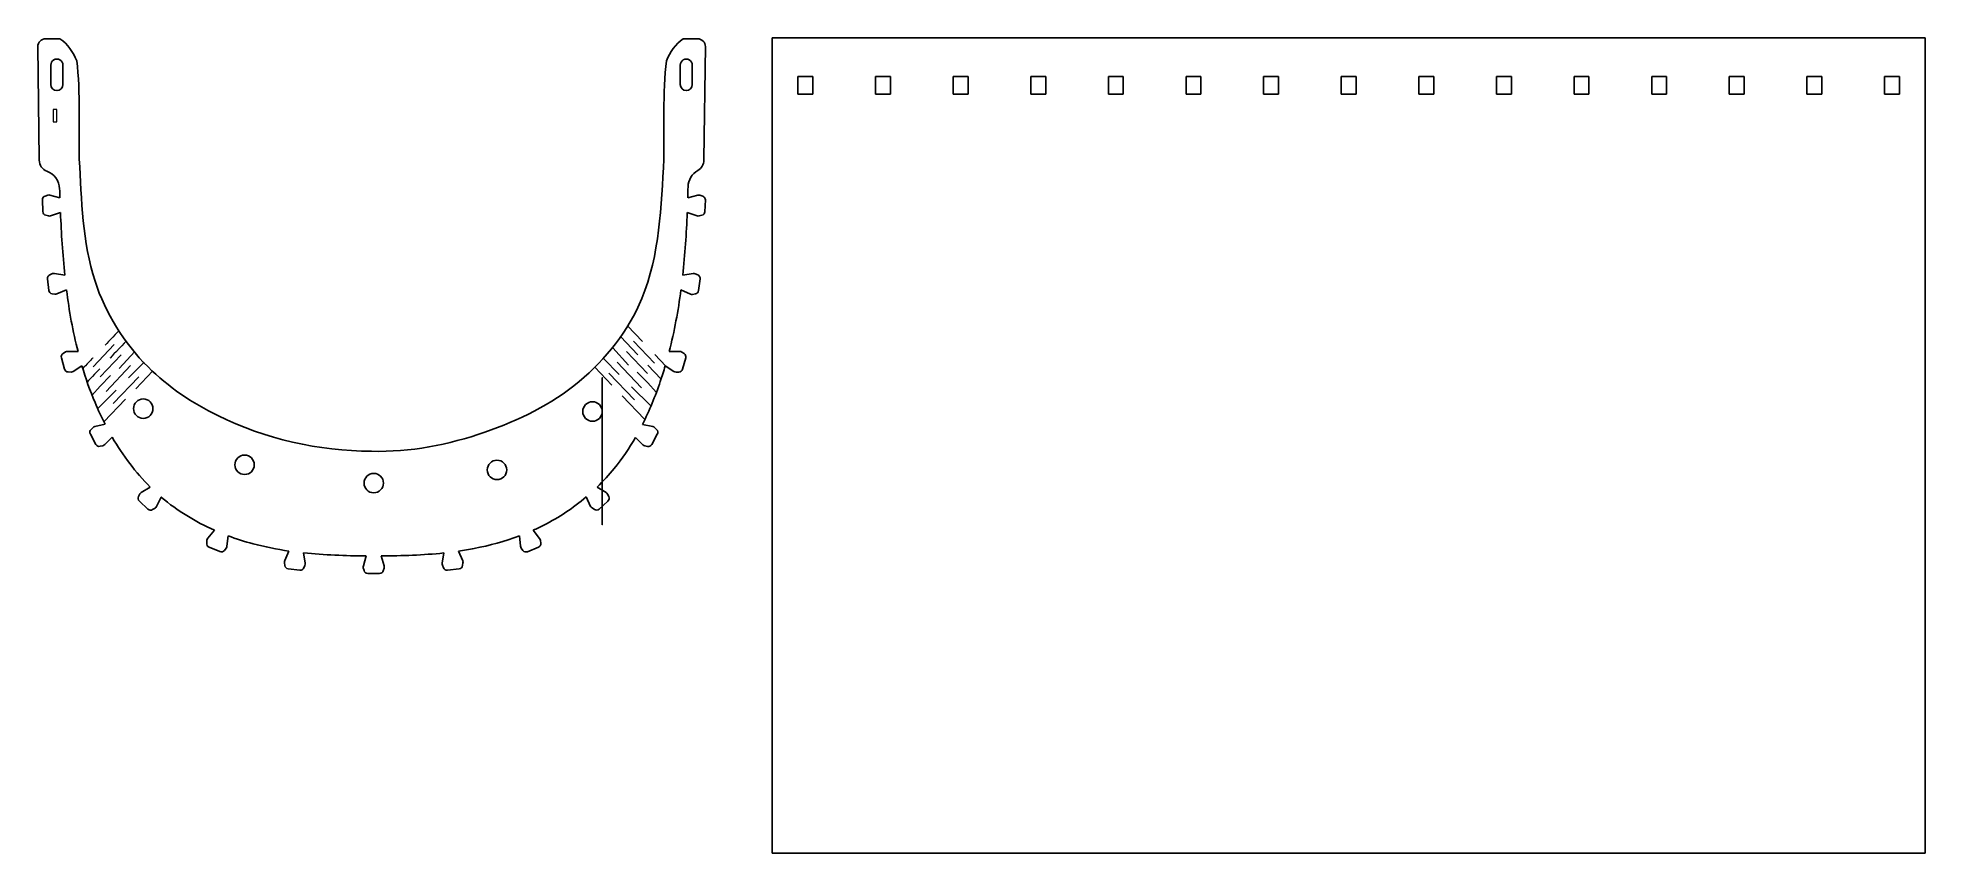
# Model space of a CAD drawing. Header units: millimetres. Extents: x -175 to 311, y -106 to 104.
import ezdxf

# ---------------------------------------------------------------- set-up
doc = ezdxf.new("R2010")
doc.units = ezdxf.units.MM
doc.header["$MEASUREMENT"] = 0
doc.layers.add('Layer 1', color=7, linetype='Continuous')

msp = doc.modelspace()

# ---------------------------------------------------------------- linework, layer by layer
at = {"layer": 'Layer 1', "color": 250, "lineweight": 18}
msp.add_lwpolyline([(-170.9988, 82.0642), (-170.0288, 82.0642), (-170.0288, 85.2392), (-170.9988, 85.2392), (-170.9988, 82.0642)], close=True, dxfattribs=at)
at = {"layer": 'Layer 1', "lineweight": 25}
for points, knots in [([(-172.9676, 103.4882), (-173.5025, 103.4882), (-174.0152, 103.274), (-174.3909, 102.8933), (-174.3909, 102.8933), (-174.7667, 102.5126), (-174.9744, 101.9972), (-174.9674, 101.4624)], [0, 0, 0, 0, 0.33333333, 0.33333333, 0.33333333, 0.33333333, 1, 1, 1, 1]), ([(-3.0201, 101.4624), (-3.0132, 101.9972), (-3.2208, 102.5126), (-3.5966, 102.8933), (-3.5966, 102.8933), (-3.9724, 103.274), (-4.485, 103.4882), (-5.0199, 103.4882)], [0, 0, 0, 0, 0.33333333, 0.33333333, 0.33333333, 0.33333333, 1, 1, 1, 1]), ([(-168.5005, 96.7068), (-168.5005, 97.2611), (-168.7962, 97.7733), (-169.2762, 98.0504), (-169.2762, 98.0504), (-169.7562, 98.3275), (-170.3476, 98.3275), (-170.8276, 98.0504), (-170.8276, 98.0504), (-171.3076, 97.7733), (-171.6033, 97.2611), (-171.6033, 96.7068)], [0, 0, 0, 0, 0.25, 0.25, 0.25, 0.25, 0.5, 0.5, 0.5, 0.5, 1, 1, 1, 1]), ([(-6.3843, 96.7068), (-6.3843, 97.2611), (-6.68, 97.7733), (-7.16, 98.0504), (-7.16, 98.0504), (-7.64, 98.3275), (-8.2314, 98.3275), (-8.7114, 98.0504), (-8.7114, 98.0504), (-9.1914, 97.7733), (-9.4871, 97.2611), (-9.4871, 96.7068)], [0, 0, 0, 0, 0.25, 0.25, 0.25, 0.25, 0.5, 0.5, 0.5, 0.5, 1, 1, 1, 1]), ([(-171.6033, 91.7068), (-171.6033, 90.85), (-170.9087, 90.1555), (-170.0519, 90.1554), (-170.0519, 90.1554), (-169.1951, 90.1554), (-168.5005, 90.85), (-168.5005, 91.7068)], [0, 0, 0, 0, 0.33333333, 0.33333333, 0.33333333, 0.33333333, 1, 1, 1, 1]), ([(-9.4871, 91.7068), (-9.4871, 90.85), (-8.7925, 90.1555), (-7.9357, 90.1554), (-7.9357, 90.1554), (-7.0789, 90.1554), (-6.3843, 90.85), (-6.3843, 91.7068)], [0, 0, 0, 0, 0.33333333, 0.33333333, 0.33333333, 0.33333333, 1, 1, 1, 1]), ([(-164.2961, 72.4776), (-163.6235, 61.9925), (-163.5053, 51.1056), (-160.2226, 41.0421), (-160.2226, 41.0421), (-157.5369, 32.809), (-152.7331, 25.1271), (-146.5617, 18.9753), (-146.5617, 18.9753), (-141.3492, 13.7795), (-135.161, 9.6752), (-128.5853, 6.431), (-128.5853, 6.431), (-116.3174, 0.3787), (-102.7004, -2.6804), (-88.9938, -2.734)], [0, 0, 0, 0, 0.2, 0.2, 0.2, 0.2, 0.4, 0.4, 0.4, 0.4, 0.6, 0.6, 0.6, 0.6, 1, 1, 1, 1]), ([(-13.6915, 72.4776), (-14.4034, 60.4737), (-14.7439, 47.7499), (-19.4093, 36.5581), (-19.4093, 36.5581), (-22.8332, 28.3445), (-28.5865, 20.956), (-35.5156, 15.2287), (-35.5156, 15.2287), (-42.6706, 9.3147), (-51.0792, 5.1721), (-59.8252, 2.1617), (-59.8252, 2.1617), (-69.2354, -1.0772), (-79.0362, -3.0053), (-88.9938, -2.734)], [0, 0, 0, 0, 0.2, 0.2, 0.2, 0.2, 0.4, 0.4, 0.4, 0.4, 0.6, 0.6, 0.6, 0.6, 1, 1, 1, 1]), ([(-29.5919, 7.4976), (-29.5919, 8.8783), (-30.7112, 9.9975), (-32.0919, 9.9975), (-32.0919, 9.9975), (-33.4726, 9.9976), (-34.5919, 8.8783), (-34.5919, 7.4976), (-34.5919, 7.4976), (-34.5919, 6.1169), (-33.4726, 4.9976), (-32.0919, 4.9976), (-32.0919, 4.9976), (-30.7112, 4.9976), (-29.5919, 6.1168), (-29.5919, 7.4975), (-29.5919, 48.9185), (-29.5919, -75.3444), (-29.5919, 7.4976)], [0, 0, 0, 0, 0.2, 0.2, 0.2, 0.2, 0.4, 0.4, 0.4, 0.4, 0.6, 0.6, 0.6, 0.6, 1, 1, 1, 1.0001, 1.0001, 1.0001, 1.0001]), ([(-163.5796, 19.2255), (-162.6329, 16.0365), (-161.5241, 12.8916), (-160.2226, 9.8046), (-160.2226, 9.8046), (-159.4262, 7.9157), (-158.5577, 6.0486), (-157.615, 4.218)], [0, 0, 0, 0, 0.33333333, 0.33333333, 0.33333333, 0.33333333, 1, 1, 1, 1]), ([(-19.2192, 4.1821), (-17.4235, 7.741), (-15.9132, 11.4558), (-14.6319, 15.2287), (-14.6319, 15.2287), (-14.1809, 16.5568), (-13.7583, 17.8921), (-13.3623, 19.2339)], [0, 0, 0, 0, 0.33333333, 0.33333333, 0.33333333, 0.33333333, 1, 1, 1, 1]), ([(-145.3032, 8.2337), (-145.3032, 9.6145), (-146.4224, 10.7337), (-147.8032, 10.7338), (-147.8032, 10.7338), (-149.1839, 10.7338), (-150.3032, 9.6145), (-150.3032, 8.2338), (-150.3032, 8.2338), (-150.3032, 6.853), (-149.1839, 5.7337), (-147.8032, 5.7337), (-147.8032, 5.7337), (-146.4225, 5.7337), (-145.3032, 6.853), (-145.3032, 8.2337)], [0, 0, 0, 0, 0.2, 0.2, 0.2, 0.2, 0.4, 0.4, 0.4, 0.4, 0.6, 0.6, 0.6, 0.6, 1, 1, 1, 1]), ([(-30.8911, -11.9426), (-29.3257, -10.4281), (-27.8502, -8.8247), (-26.4787, -7.1421), (-26.4787, -7.1421), (-24.4447, -4.6466), (-22.6394, -1.9767), (-21.0331, 0.8158)], [0, 0, 0, 0, 0.33333333, 0.33333333, 0.33333333, 0.33333333, 1, 1, 1, 1]), ([(-119.1976, -6.2303), (-119.1976, -4.8495), (-120.3169, -3.7302), (-121.6976, -3.7302), (-121.6976, -3.7302), (-123.0783, -3.7302), (-124.1976, -4.8495), (-124.1976, -6.2302), (-124.1976, -6.2302), (-124.1976, -7.611), (-123.0784, -8.7303), (-121.6976, -8.7303), (-121.6976, -8.7303), (-120.3169, -8.7303), (-119.1976, -7.611), (-119.1976, -6.2303)], [0, 0, 0, 0, 0.2, 0.2, 0.2, 0.2, 0.4, 0.4, 0.4, 0.4, 0.6, 0.6, 0.6, 0.6, 1, 1, 1, 1]), ([(-85.9379, -10.9388), (-85.9379, -9.5581), (-87.0572, -8.4389), (-88.4379, -8.4389), (-88.4379, -8.4389), (-89.8186, -8.4388), (-90.9379, -9.5581), (-90.9379, -10.9388), (-90.9379, -10.9388), (-90.9379, -12.3195), (-89.8186, -13.4388), (-88.4379, -13.4388), (-88.4379, -13.4388), (-87.0572, -13.4388), (-85.9379, -12.3195), (-85.9379, -10.9388)], [0, 0, 0, 0, 0.2, 0.2, 0.2, 0.2, 0.4, 0.4, 0.4, 0.4, 0.6, 0.6, 0.6, 0.6, 1, 1, 1, 1]), ([(-54.1929, -7.5453), (-54.1929, -6.1646), (-55.3122, -5.0453), (-56.6929, -5.0453), (-56.6929, -5.0453), (-58.0736, -5.0453), (-59.1929, -6.1646), (-59.1929, -7.5453), (-59.1929, -7.5453), (-59.1929, -8.926), (-58.0736, -10.0452), (-56.6929, -10.0453), (-56.6929, -10.0453), (-55.3122, -10.0453), (-54.1929, -8.926), (-54.1929, -7.5453)], [0, 0, 0, 0, 0.2, 0.2, 0.2, 0.2, 0.4, 0.4, 0.4, 0.4, 0.6, 0.6, 0.6, 0.6, 1, 1, 1, 1]), ([(-143.1832, -14.5469), (-143.152, -14.5735), (-143.1208, -14.6), (-143.0896, -14.6265), (-143.0896, -14.6265), (-139.0264, -18.0751), (-134.399, -20.8745), (-129.4881, -23.0556)], [0, 0, 0, 0, 0.33333333, 0.33333333, 0.33333333, 0.33333333, 1, 1, 1, 1]), ([(-47.3788, -23.0828), (-46.4571, -22.6705), (-45.5454, -22.2347), (-44.6452, -21.7745), (-44.6452, -21.7745), (-40.7518, -19.7838), (-37.0734, -17.3351), (-33.7247, -14.5051)], [0, 0, 0, 0, 0.33333333, 0.33333333, 0.33333333, 0.33333333, 1, 1, 1, 1]), ([(-125.9501, -24.5034), (-123.8406, -25.2959), (-121.6929, -25.9809), (-119.5278, -26.5607), (-119.5278, -26.5607), (-116.4807, -27.3766), (-113.3991, -27.9841), (-110.2939, -28.4349)], [0, 0, 0, 0, 0.33333333, 0.33333333, 0.33333333, 0.33333333, 1, 1, 1, 1]), ([(-66.575, -28.4526), (-65.2304, -28.2576), (-63.8896, -28.033), (-62.5534, -27.7745), (-62.5534, -27.7745), (-58.6033, -27.0104), (-54.6931, -25.9504), (-50.9148, -24.5334)], [0, 0, 0, 0, 0.33333333, 0.33333333, 0.33333333, 0.33333333, 1, 1, 1, 1])]:
    msp.add_open_spline(points, degree=3, knots=knots, dxfattribs=at)
for points in [[(-172.9676, 103.4882), (-172.9676, 103.4882), (-169.2883, 103.4882), (-169.2883, 103.4882)], [(-169.2883, 103.4882), (-167.2472, 102.0293), (-165.8008, 100.124), (-164.9489, 97.7723)], [(-8.6993, 103.4882), (-10.7403, 102.0293), (-12.1868, 100.124), (-13.0387, 97.7723)], [(-5.0199, 103.4882), (-5.0199, 103.4882), (-8.6993, 103.4882), (-8.6993, 103.4882)], [(14.1781, 103.7444), (14.1781, 103.7444), (14.1781, -106.2556), (14.1781, -106.2556)], [(311.1781, 103.7444), (311.1781, 103.7444), (14.1781, 103.7444), (14.1781, 103.7444)], [(311.1781, -106.2556), (311.1781, -106.2556), (311.1781, 103.7444), (311.1781, 103.7444)], [(-174.5923, 72.4779), (-174.5923, 72.4779), (-174.9674, 101.4624), (-174.9674, 101.4624)], [(-164.2961, 72.4776), (-164.3944, 79.0048), (-163.9332, 90.1755), (-164.9489, 97.7723)], [(-13.6915, 72.4776), (-13.5932, 79.0048), (-14.0544, 90.1755), (-13.0387, 97.7723)], [(-3.3953, 72.4779), (-3.3953, 72.4779), (-3.0201, 101.4624), (-3.0201, 101.4624)], [(-171.6033, 91.7068), (-171.6033, 91.7068), (-171.6033, 96.7068), (-171.6033, 96.7068)], [(-168.5005, 91.7068), (-168.5005, 91.7068), (-168.5005, 96.7068), (-168.5005, 96.7068)], [(-9.4871, 91.7068), (-9.4871, 91.7068), (-9.4871, 96.7068), (-9.4871, 96.7068)], [(-6.3843, 91.7068), (-6.3843, 91.7068), (-6.3843, 96.7068), (-6.3843, 96.7068)], [(24.6681, 93.7444), (24.6681, 93.7444), (20.8381, 93.7444), (20.8381, 93.7444)], [(20.8381, 93.7444), (20.8381, 93.7444), (20.8381, 89.2444), (20.8381, 89.2444)], [(24.6681, 89.2444), (24.6681, 89.2444), (24.6681, 93.7444), (24.6681, 93.7444)], [(44.6574, 93.7444), (44.6574, 93.7444), (40.8274, 93.7444), (40.8274, 93.7444)], [(40.8274, 93.7444), (40.8274, 93.7444), (40.8274, 89.2444), (40.8274, 89.2444)], [(44.6574, 89.2444), (44.6574, 89.2444), (44.6574, 93.7444), (44.6574, 93.7444)], [(64.6467, 93.7444), (64.6467, 93.7444), (60.8167, 93.7444), (60.8167, 93.7444)], [(60.8167, 93.7444), (60.8167, 93.7444), (60.8167, 89.2444), (60.8167, 89.2444)], [(64.6467, 89.2444), (64.6467, 89.2444), (64.6467, 93.7444), (64.6467, 93.7444)], [(84.636, 93.7444), (84.636, 93.7444), (80.806, 93.7444), (80.806, 93.7444)], [(80.806, 93.7444), (80.806, 93.7444), (80.806, 89.2444), (80.806, 89.2444)], [(84.636, 89.2444), (84.636, 89.2444), (84.636, 93.7444), (84.636, 93.7444)], [(104.6253, 93.7444), (104.6253, 93.7444), (100.7953, 93.7444), (100.7953, 93.7444)], [(100.7953, 93.7444), (100.7953, 93.7444), (100.7953, 89.2444), (100.7953, 89.2444)], [(104.6253, 89.2444), (104.6253, 89.2444), (104.6253, 93.7444), (104.6253, 93.7444)], [(124.6145, 93.7444), (124.6145, 93.7444), (120.7845, 93.7444), (120.7845, 93.7444)], [(120.7845, 93.7444), (120.7845, 93.7444), (120.7845, 89.2444), (120.7845, 89.2444)], [(124.6145, 89.2444), (124.6145, 89.2444), (124.6145, 93.7444), (124.6145, 93.7444)], [(144.6038, 93.7444), (144.6038, 93.7444), (140.7738, 93.7444), (140.7738, 93.7444)], [(140.7738, 93.7444), (140.7738, 93.7444), (140.7738, 89.2444), (140.7738, 89.2444)], [(144.6038, 89.2444), (144.6038, 89.2444), (144.6038, 93.7444), (144.6038, 93.7444)], [(164.5931, 93.7444), (164.5931, 93.7444), (160.7631, 93.7444), (160.7631, 93.7444)], [(160.7631, 93.7444), (160.7631, 93.7444), (160.7631, 89.2444), (160.7631, 89.2444)], [(164.5931, 89.2444), (164.5931, 89.2444), (164.5931, 93.7444), (164.5931, 93.7444)], [(184.5824, 93.7444), (184.5824, 93.7444), (180.7524, 93.7444), (180.7524, 93.7444)], [(180.7524, 93.7444), (180.7524, 93.7444), (180.7524, 89.2444), (180.7524, 89.2444)], [(184.5824, 89.2444), (184.5824, 89.2444), (184.5824, 93.7444), (184.5824, 93.7444)], [(204.5717, 93.7444), (204.5717, 93.7444), (200.7417, 93.7444), (200.7417, 93.7444)], [(200.7417, 93.7444), (200.7417, 93.7444), (200.7417, 89.2444), (200.7417, 89.2444)], [(204.5717, 89.2444), (204.5717, 89.2444), (204.5717, 93.7444), (204.5717, 93.7444)], [(224.561, 93.7444), (224.561, 93.7444), (220.731, 93.7444), (220.731, 93.7444)], [(220.731, 93.7444), (220.731, 93.7444), (220.731, 89.2444), (220.731, 89.2444)], [(224.561, 89.2444), (224.561, 89.2444), (224.561, 93.7444), (224.561, 93.7444)], [(244.5503, 93.7444), (244.5503, 93.7444), (240.7203, 93.7444), (240.7203, 93.7444)], [(240.7203, 93.7444), (240.7203, 93.7444), (240.7203, 89.2444), (240.7203, 89.2444)], [(244.5503, 89.2444), (244.5503, 89.2444), (244.5503, 93.7444), (244.5503, 93.7444)], [(264.5395, 93.7444), (264.5395, 93.7444), (260.7095, 93.7444), (260.7095, 93.7444)], [(260.7095, 93.7444), (260.7095, 93.7444), (260.7095, 89.2444), (260.7095, 89.2444)], [(264.5395, 89.2444), (264.5395, 89.2444), (264.5395, 93.7444), (264.5395, 93.7444)], [(284.5288, 93.7444), (284.5288, 93.7444), (280.6988, 93.7444), (280.6988, 93.7444)], [(280.6988, 93.7444), (280.6988, 93.7444), (280.6988, 89.2444), (280.6988, 89.2444)], [(284.5288, 89.2444), (284.5288, 89.2444), (284.5288, 93.7444), (284.5288, 93.7444)], [(304.5181, 93.7444), (304.5181, 93.7444), (300.6881, 93.7444), (300.6881, 93.7444)], [(300.6881, 93.7444), (300.6881, 93.7444), (300.6881, 89.2444), (300.6881, 89.2444)], [(304.5181, 89.2444), (304.5181, 89.2444), (304.5181, 93.7444), (304.5181, 93.7444)], [(20.8381, 89.2444), (20.8381, 89.2444), (24.6681, 89.2444), (24.6681, 89.2444)], [(40.8274, 89.2444), (40.8274, 89.2444), (44.6574, 89.2444), (44.6574, 89.2444)], [(60.8167, 89.2444), (60.8167, 89.2444), (64.6467, 89.2444), (64.6467, 89.2444)], [(80.806, 89.2444), (80.806, 89.2444), (84.636, 89.2444), (84.636, 89.2444)], [(100.7953, 89.2444), (100.7953, 89.2444), (104.6253, 89.2444), (104.6253, 89.2444)], [(120.7845, 89.2444), (120.7845, 89.2444), (124.6145, 89.2444), (124.6145, 89.2444)], [(140.7738, 89.2444), (140.7738, 89.2444), (144.6038, 89.2444), (144.6038, 89.2444)], [(160.7631, 89.2444), (160.7631, 89.2444), (164.5931, 89.2444), (164.5931, 89.2444)], [(180.7524, 89.2444), (180.7524, 89.2444), (184.5824, 89.2444), (184.5824, 89.2444)], [(200.7417, 89.2444), (200.7417, 89.2444), (204.5717, 89.2444), (204.5717, 89.2444)], [(220.731, 89.2444), (220.731, 89.2444), (224.561, 89.2444), (224.561, 89.2444)], [(240.7203, 89.2444), (240.7203, 89.2444), (244.5503, 89.2444), (244.5503, 89.2444)], [(260.7095, 89.2444), (260.7095, 89.2444), (264.5395, 89.2444), (264.5395, 89.2444)], [(280.6988, 89.2444), (280.6988, 89.2444), (284.5288, 89.2444), (284.5288, 89.2444)], [(300.6881, 89.2444), (300.6881, 89.2444), (304.5181, 89.2444), (304.5181, 89.2444)], [(-174.5923, 72.4779), (-174.5923, 72.4779), (-174.5923, 72.2175), (-174.5923, 72.2175)], [(-174.5923, 72.2175), (-174.5923, 70.9586), (-173.8063, 69.8336), (-172.6242, 69.4006)], [(-169.3465, 64.8624), (-169.4104, 66.9023), (-170.7078, 68.6986), (-172.6242, 69.4006)], [(-4.9264, 69.6018), (-6.4665, 68.7369), (-7.436, 67.1237), (-7.4769, 65.3579)], [(-4.9264, 69.6018), (-3.9807, 70.1328), (-3.3953, 71.1329), (-3.3953, 72.2175)], [(-3.3953, 72.4779), (-3.3953, 72.4779), (-3.3953, 72.2175), (-3.3953, 72.2175)], [(-173.0881, 62.9842), (-173.0881, 62.9842), (-172.3988, 63.207), (-172.3988, 63.207)], [(-171.8425, 63.2241), (-172.0258, 63.2711), (-172.2187, 63.2652), (-172.3988, 63.207)], [(-171.8425, 63.2241), (-171.8425, 63.2241), (-169.2707, 62.5593), (-169.2707, 62.5593)], [(-169.2707, 62.5593), (-169.2973, 63.3269), (-169.3224, 64.0947), (-169.3465, 64.8624)], [(-7.5507, 62.5555), (-7.5229, 63.4905), (-7.4985, 64.4247), (-7.4769, 65.3579)], [(-4.9587, 63.2079), (-4.9587, 63.2079), (-7.5507, 62.5555), (-7.5507, 62.5555)], [(-4.4025, 63.1882), (-4.5823, 63.2472), (-4.7752, 63.2541), (-4.9587, 63.2079)], [(-173.0897, 62.9836), (-173.5136, 62.8458), (-173.795, 62.444), (-173.7798, 61.9986)], [(-173.7798, 61.9986), (-173.7798, 61.9986), (-173.677, 58.9829), (-173.677, 58.9829)], [(-173.677, 58.9829), (-173.6618, 58.5368), (-173.3528, 58.1547), (-172.9197, 58.0467)], [(-173.0881, 62.9842), (-173.0881, 62.9842), (-173.0897, 62.9836), (-173.0897, 62.9836)], [(-171.6607, 57.8921), (-171.6607, 57.8921), (-169.1242, 58.7312), (-169.1242, 58.7312)], [(-169.1242, 58.7312), (-168.8972, 53.3684), (-168.5671, 47.9742), (-168.0045, 42.6077)], [(-8.8447, 42.6013), (-8.2533, 47.9587), (-7.9015, 53.3468), (-7.6843, 58.7216)], [(-7.6843, 58.7216), (-7.6843, 58.7216), (-5.1666, 57.8754), (-5.1666, 57.8754)], [(-3.7143, 62.9621), (-3.7143, 62.9621), (-4.4025, 63.1882), (-4.4025, 63.1882)], [(-3.9042, 58.0259), (-3.4714, 58.1325), (-3.1615, 58.5127), (-3.1442, 58.958)], [(-3.0271, 61.9732), (-3.0098, 62.4193), (-3.2902, 62.8227), (-3.7143, 62.9621)], [(-3.1442, 58.958), (-3.1442, 58.958), (-3.0271, 61.9732), (-3.0271, 61.9732)], [(-172.9197, 58.0467), (-172.9197, 58.0467), (-172.2168, 57.8713), (-172.2168, 57.8713)], [(-172.2168, 57.8713), (-172.0332, 57.8255), (-171.8404, 57.8327), (-171.6607, 57.8921)], [(-5.1666, 57.8754), (-4.9867, 57.8149), (-4.7932, 57.8068), (-4.6088, 57.8523)], [(-4.6088, 57.8523), (-4.6088, 57.8523), (-3.9042, 58.0259), (-3.9042, 58.0259)], [(-171.8511, 42.7324), (-172.2631, 42.5624), (-172.5129, 42.1402), (-172.4635, 41.6972)], [(-172.4635, 41.6972), (-172.4635, 41.6972), (-172.1292, 38.6983), (-172.1292, 38.6983)], [(-171.1803, 43.0092), (-171.1803, 43.0092), (-171.8511, 42.7324), (-171.8511, 42.7324)], [(-170.6253, 43.0696), (-170.8123, 43.1026), (-171.0048, 43.0816), (-171.1803, 43.0092)], [(-168.0045, 42.6077), (-168.0045, 42.6077), (-170.6253, 43.0696), (-170.6253, 43.0696)], [(-6.2004, 43.0292), (-6.2004, 43.0292), (-8.8447, 42.6013), (-8.8447, 42.6013)], [(-5.648, 42.9617), (-5.822, 43.036), (-6.0136, 43.0594), (-6.2004, 43.0292)], [(-4.9817, 42.6773), (-4.9817, 42.6773), (-5.648, 42.9617), (-5.648, 42.9617)], [(-4.3822, 41.633), (-4.3266, 42.0759), (-4.5712, 42.502), (-4.9817, 42.6773)], [(-4.7582, 38.639), (-4.7582, 38.639), (-4.3822, 41.633), (-4.3822, 41.633)], [(-172.1292, 38.6983), (-172.0798, 38.2547), (-171.7423, 37.8976), (-171.3022, 37.8231)], [(-171.3022, 37.8231), (-171.3022, 37.8231), (-170.5879, 37.7023), (-170.5879, 37.7023)], [(-170.5879, 37.7023), (-170.4013, 37.6707), (-170.2096, 37.6927), (-170.035, 37.7658)], [(-170.035, 37.7658), (-170.035, 37.7658), (-167.5638, 38.8001), (-167.5638, 38.8001)], [(-167.5638, 38.8001), (-166.883, 33.4437), (-165.9383, 28.1292), (-164.5998, 22.9158)], [(-12.3423, 22.9251), (-10.9953, 28.1448), (-10.0187, 33.4499), (-9.3071, 38.7963)], [(-9.3071, 38.7963), (-9.3071, 38.7963), (-6.8663, 37.7343), (-6.8663, 37.7343)], [(-6.8663, 37.7343), (-6.6921, 37.6586), (-6.5001, 37.6339), (-6.3125, 37.6633)], [(-6.3125, 37.6633), (-6.3125, 37.6633), (-5.5956, 37.7757), (-5.5956, 37.7757)], [(-5.5956, 37.7757), (-5.1552, 37.8447), (-4.8137, 38.1968), (-4.7582, 38.639)], [(-168.4274, 22.4474), (-168.8083, 22.216), (-168.9902, 21.7604), (-168.8732, 21.3303)], [(-168.8732, 21.3303), (-168.8732, 21.3303), (-168.0815, 18.4185), (-168.0815, 18.4185)], [(-167.8072, 22.8241), (-167.8072, 22.8241), (-168.4274, 22.4474), (-168.4274, 22.4474)], [(-167.268, 22.9692), (-167.4579, 22.973), (-167.6449, 22.9227), (-167.8072, 22.8241)], [(-164.5998, 22.9158), (-164.5998, 22.9158), (-167.268, 22.9692), (-167.268, 22.9692)], [(-9.6577, 22.9566), (-9.6577, 22.9566), (-12.3423, 22.9251), (-12.3423, 22.9251)], [(-9.1214, 22.808), (-9.2825, 22.9073), (-9.4685, 22.9588), (-9.6577, 22.9566)], [(-8.5046, 22.428), (-8.5046, 22.428), (-9.1214, 22.808), (-9.1214, 22.808)], [(-8.8818, 18.4012), (-8.8818, 18.4012), (-8.0664, 21.3064), (-8.0664, 21.3064)], [(-8.0664, 21.3064), (-7.9458, 21.7362), (-8.1246, 22.1938), (-8.5046, 22.428)], [(-168.0815, 18.4185), (-167.9644, 17.9878), (-167.576, 17.6869), (-167.1297, 17.681)], [(-167.1297, 17.681), (-167.1297, 17.681), (-166.4053, 17.6715), (-166.4053, 17.6715)], [(-166.4053, 17.6715), (-166.2161, 17.669), (-166.03, 17.7203), (-165.8688, 17.8193)], [(-165.8688, 17.8193), (-165.8688, 17.8193), (-163.5796, 19.2255), (-163.5796, 19.2255)], [(-13.3623, 19.2339), (-13.3623, 19.2339), (-11.1007, 17.8188), (-11.1007, 17.8188)], [(-11.1007, 17.8188), (-10.9397, 17.7181), (-10.7534, 17.6653), (-10.5635, 17.6666)], [(-10.5635, 17.6666), (-10.5635, 17.6666), (-9.8379, 17.6715), (-9.8379, 17.6715)], [(-9.8379, 17.6715), (-9.3921, 17.6745), (-9.0022, 17.9721), (-8.8818, 18.4012)], [(-161.2401, 2.8833), (-161.5578, 2.5708), (-161.6304, 2.0856), (-161.418, 1.6938)], [(-161.418, 1.6938), (-161.418, 1.6938), (-159.98, -0.959), (-159.98, -0.959)], [(-160.7227, 3.3921), (-160.7227, 3.3921), (-161.2401, 2.8833), (-161.2401, 2.8833)], [(-160.2312, 3.657), (-160.4168, 3.6171), (-160.5873, 3.5253), (-160.7227, 3.3921)], [(-157.615, 4.218), (-157.615, 4.218), (-160.2312, 3.657), (-160.2312, 3.657)], [(-157.6888, -1.0351), (-157.6888, -1.0351), (-155.7778, 0.8633), (-155.7778, 0.8633)], [(-155.7778, 0.8633), (-153.0523, -3.8203), (-149.8034, -8.186), (-145.9928, -11.9613)], [(-21.0331, 0.8158), (-21.0331, 0.8158), (-19.1361, -1.0746), (-19.1361, -1.0746)], [(-16.5854, 3.613), (-16.5854, 3.613), (-19.2192, 4.1821), (-19.2192, 4.1821)], [(-16.8432, -1.0008), (-16.8432, -1.0008), (-15.4014, 1.6499), (-15.4014, 1.6499)], [(-16.0956, 3.3487), (-16.2305, 3.4814), (-16.4004, 3.573), (-16.5854, 3.613)], [(-15.5789, 2.8409), (-15.5789, 2.8409), (-16.0956, 3.3487), (-16.0956, 3.3487)], [(-15.4014, 1.6499), (-15.1882, 2.042), (-15.2606, 2.528), (-15.5789, 2.8409)], [(-159.98, -0.959), (-159.7673, -1.3514), (-159.3202, -1.5553), (-158.8845, -1.4587)], [(-158.8845, -1.4587), (-158.8845, -1.4587), (-158.1772, -1.302), (-158.1772, -1.302)], [(-158.1772, -1.302), (-157.9924, -1.261), (-157.8231, -1.1685), (-157.6888, -1.0351)], [(-19.1361, -1.0746), (-19.0016, -1.2086), (-18.8317, -1.3016), (-18.6463, -1.3426)], [(-18.6463, -1.3426), (-18.6463, -1.3426), (-17.9378, -1.4994), (-17.9378, -1.4994)], [(-17.9378, -1.4994), (-17.5026, -1.5957), (-17.0562, -1.3924), (-16.8432, -1.0008)], [(-149.0098, -14.3917), (-149.2108, -14.7895), (-149.1243, -15.2724), (-148.7977, -15.5756)], [(-148.6825, -13.7441), (-148.6825, -13.7441), (-149.0098, -14.3917), (-149.0098, -14.3917)], [(-148.3016, -13.3359), (-148.4647, -13.433), (-148.5968, -13.5746), (-148.6825, -13.7441)], [(-145.9928, -11.9613), (-145.9928, -11.9613), (-148.3016, -13.3359), (-148.3016, -13.3359)], [(-144.3913, -16.9676), (-144.3913, -16.9676), (-143.1832, -14.5469), (-143.1832, -14.5469)], [(-33.7247, -14.5051), (-33.7247, -14.5051), (-32.5683, -16.9268), (-32.5683, -16.9268)], [(-28.5944, -13.3649), (-28.5944, -13.3649), (-30.8911, -11.9426), (-30.8911, -11.9426)], [(-28.2215, -13.778), (-28.3042, -13.6078), (-28.4335, -13.4646), (-28.5944, -13.3649)], [(-27.9049, -14.4296), (-27.9049, -14.4296), (-28.2215, -13.778), (-28.2215, -13.778)], [(-28.1367, -15.6112), (-27.8044, -15.3132), (-27.7098, -14.831), (-27.9049, -14.4296)], [(-148.7977, -15.5756), (-148.7977, -15.5756), (-146.5863, -17.6287), (-146.5863, -17.6287)], [(-146.5863, -17.6287), (-146.2592, -17.9324), (-145.7704, -17.9825), (-145.3885, -17.7516)], [(-145.3885, -17.7516), (-145.3885, -17.7516), (-144.7686, -17.3767), (-144.7686, -17.3767)], [(-144.7686, -17.3767), (-144.6067, -17.2788), (-144.4758, -17.1369), (-144.3913, -16.9676)], [(-32.5683, -16.9268), (-32.4865, -17.0982), (-32.3576, -17.2427), (-32.1966, -17.3435)], [(-32.1966, -17.3435), (-32.1966, -17.3435), (-31.5816, -17.7286), (-31.5816, -17.7286)], [(-31.5816, -17.7286), (-31.2039, -17.9652), (-30.7151, -17.9232), (-30.3833, -17.6256)], [(-30.3833, -17.6256), (-30.3833, -17.6256), (-28.1367, -15.6112), (-28.1367, -15.6112)], [(-129.4881, -23.0556), (-129.4881, -23.0556), (-131.1689, -25.1428), (-131.1689, -25.1428)], [(-45.7021, -25.1977), (-45.7021, -25.1977), (-47.3788, -23.0828), (-47.3788, -23.0828)], [(-131.4649, -26.3792), (-131.5148, -26.8221), (-131.2655, -27.2446), (-130.8537, -27.415)], [(-131.3837, -25.6581), (-131.3837, -25.6581), (-131.4649, -26.3792), (-131.4649, -26.3792)], [(-131.1689, -25.1428), (-131.2879, -25.2906), (-131.3625, -25.4694), (-131.3837, -25.6581)], [(-130.8537, -27.415), (-130.8537, -27.415), (-128.0656, -28.5691), (-128.0656, -28.5691)], [(-128.0656, -28.5691), (-127.6532, -28.7399), (-127.1776, -28.6166), (-126.9, -28.267)], [(-126.9, -28.267), (-126.9, -28.267), (-126.4495, -27.6997), (-126.4495, -27.6997)], [(-126.4495, -27.6997), (-126.3319, -27.5515), (-126.2586, -27.3729), (-126.2384, -27.1848)], [(-126.2384, -27.1848), (-126.2384, -27.1848), (-125.9501, -24.5034), (-125.9501, -24.5034)], [(-110.2939, -28.4349), (-110.2939, -28.4349), (-111.3678, -30.8794), (-111.3678, -30.8794)], [(-106.4951, -28.9105), (-101.1516, -29.4785), (-95.7524, -29.6491), (-90.353, -29.6814)], [(-106.0753, -31.5639), (-106.0753, -31.5639), (-106.4951, -28.9105), (-106.4951, -28.9105)], [(-86.5167, -29.6837), (-81.1112, -29.6578), (-75.7168, -29.4929), (-70.3739, -28.9272)], [(-70.3739, -28.9272), (-70.3739, -28.9272), (-70.8138, -31.5599), (-70.8138, -31.5599)], [(-65.5154, -30.9223), (-65.5154, -30.9223), (-66.575, -28.4526), (-66.575, -28.4526)], [(-50.9148, -24.5334), (-50.9148, -24.5334), (-50.6485, -27.2008), (-50.6485, -27.2008)], [(-50.6485, -27.2008), (-50.6296, -27.3898), (-50.5574, -27.5694), (-50.4402, -27.7188)], [(-50.4402, -27.7188), (-50.4402, -27.7188), (-49.9922, -28.2897), (-49.9922, -28.2897)], [(-49.9922, -28.2897), (-49.7171, -28.6404), (-49.2431, -28.7666), (-48.83, -28.5992)], [(-48.83, -28.5992), (-48.83, -28.5992), (-46.0333, -27.4661), (-46.0333, -27.4661)], [(-46.0333, -27.4661), (-45.6196, -27.2985), (-45.3671, -26.877), (-45.4145, -26.4331)], [(-45.4914, -25.7128), (-45.5115, -25.5246), (-45.5846, -25.346), (-45.7021, -25.1977)], [(-45.4145, -26.4331), (-45.4145, -26.4331), (-45.4914, -25.7128), (-45.4914, -25.7128)], [(-111.3678, -30.8794), (-111.4442, -31.0532), (-111.4695, -31.2452), (-111.4407, -31.4329)], [(-111.4407, -31.4329), (-111.4407, -31.4329), (-111.3309, -32.1502), (-111.3309, -32.1502)], [(-111.3309, -32.1502), (-111.2635, -32.5908), (-110.9126, -32.9336), (-110.4705, -32.9907)], [(-110.4705, -32.9907), (-110.4705, -32.9907), (-107.4779, -33.3772), (-107.4779, -33.3772)], [(-107.4779, -33.3772), (-107.0352, -33.4343), (-106.6082, -33.1912), (-106.4315, -32.7813)], [(-106.4315, -32.7813), (-106.4315, -32.7813), (-106.1447, -32.1161), (-106.1447, -32.1161)], [(-106.1447, -32.1161), (-106.0698, -31.9423), (-106.0457, -31.7508), (-106.0753, -31.5639)], [(-91.1127, -32.2262), (-91.167, -32.4081), (-91.1684, -32.6017), (-91.1168, -32.7845)], [(-91.1168, -32.7845), (-91.1168, -32.7845), (-90.9192, -33.4827), (-90.9192, -33.4827)], [(-90.353, -29.6814), (-90.353, -29.6814), (-91.1127, -32.2262), (-91.1127, -32.2262)], [(-90.9192, -33.4827), (-90.7979, -33.9116), (-90.4073, -34.2084), (-89.9616, -34.2105)], [(-86.9442, -34.2245), (-86.4978, -34.2266), (-86.1041, -33.9326), (-85.9794, -33.504)], [(-85.7762, -32.2519), (-85.7762, -32.2519), (-86.5167, -29.6837), (-86.5167, -29.6837)], [(-85.9794, -33.504), (-85.9794, -33.504), (-85.7769, -32.8085), (-85.7769, -32.8085)], [(-85.7769, -32.8085), (-85.724, -32.6267), (-85.7238, -32.4338), (-85.7762, -32.2519)], [(-70.8138, -31.5599), (-70.8451, -31.7471), (-70.8224, -31.9395), (-70.7484, -32.1143)], [(-70.7484, -32.1143), (-70.7484, -32.1143), (-70.4656, -32.7826), (-70.4656, -32.7826)], [(-70.4656, -32.7826), (-70.2919, -33.1931), (-69.8675, -33.4391), (-69.425, -33.3858)], [(-69.425, -33.3858), (-69.425, -33.3858), (-66.4292, -33.0247), (-66.4292, -33.0247)], [(-66.4292, -33.0247), (-65.9861, -32.9713), (-65.632, -32.6307), (-65.5614, -32.1899)], [(-65.5614, -32.1899), (-65.5614, -32.1899), (-65.447, -31.4746), (-65.447, -31.4746)], [(-65.447, -31.4746), (-65.4171, -31.2877), (-65.4408, -31.0962), (-65.5154, -30.9223)], [(-89.9616, -34.2105), (-89.9616, -34.2105), (-86.9442, -34.2245), (-86.9442, -34.2245)], [(14.1781, -106.2556), (14.1781, -106.2556), (311.1781, -106.2556), (311.1781, -106.2556)]]:
    msp.add_open_spline(points, degree=3, dxfattribs=at)
at = {"layer": 'Layer 1', "color": 175, "lineweight": 18}
for points in [[(-23.0663, 29.5568), (-23.0663, 29.5568), (-19.1855, 25.4865), (-19.1855, 25.4865)], [(-155.2625, 24.7343), (-155.2625, 24.7343), (-160.7218, 19.0071), (-160.7218, 19.0071)], [(-155.2625, 24.7343), (-155.2625, 24.7343), (-160.7218, 19.0071), (-160.7218, 19.0071)], [(-154.1047, 28.2909), (-155.058, 27.2911), (-157.6366, 24.5865), (-157.6366, 24.5865)], [(-154.1047, 28.2909), (-155.0581, 27.291), (-157.6366, 24.5865), (-157.6366, 24.5865)], [(-152.238, 25.5853), (-153.2772, 24.4955), (-156.4018, 21.2183), (-156.4018, 21.2183)], [(-152.2381, 25.5854), (-153.2773, 24.4955), (-156.4017, 21.2185), (-156.4017, 21.2185)], [(-24.9157, 26.8332), (-24.9157, 26.8332), (-20.4204, 22.1185), (-20.4204, 22.1185)], [(-21.5596, 25.6343), (-21.5596, 25.6343), (-16.1003, 19.9071), (-16.1003, 19.9071)], [(-160.7919, 21.2772), (-160.7919, 21.2772), (-162.6943, 19.2822), (-163.3803, 18.5626)], [(-160.792, 21.2772), (-160.792, 21.2772), (-162.6943, 19.2822), (-163.3803, 18.5626)], [(-153.4638, 22.0594), (-153.4638, 22.0594), (-158.8713, 16.3869), (-158.8713, 16.3869)], [(-153.4638, 22.0594), (-153.4638, 22.0594), (-158.8713, 16.3869), (-158.8713, 16.3869)], [(-149.957, 22.9565), (-149.957, 22.9565), (-154.0256, 18.5575), (-154.0256, 18.5575)], [(-149.957, 22.9565), (-149.957, 22.9565), (-154.0256, 18.5575), (-154.0256, 18.5575)], [(-147.5261, 20.2139), (-147.5261, 20.2139), (-151.5896, 16.1606), (-151.5896, 16.1606)], [(-147.5261, 20.2139), (-147.5261, 20.2139), (-151.5896, 16.1606), (-151.5896, 16.1606)], [(-29.296, 21.1139), (-29.296, 21.1139), (-25.2325, 17.0606), (-25.2325, 17.0606)], [(-26.8651, 23.8565), (-26.8651, 23.8565), (-22.7965, 19.4575), (-22.7965, 19.4575)], [(-25.7528, 20.2034), (-25.7528, 20.2034), (-19.45, 13.5916), (-19.45, 13.5916)], [(-23.3583, 22.9594), (-23.3583, 22.9594), (-17.9508, 17.2869), (-17.9508, 17.2869)], [(-16.0301, 22.1772), (-16.0301, 22.1772), (-13.1988, 19.2077), (-13.1988, 19.2077)], [(-158.9905, 18.5035), (-158.9905, 18.5035), (-161.5417, 15.8277), (-162.2484, 15.0866)], [(-158.9906, 18.5035), (-158.9906, 18.5035), (-161.5419, 15.8276), (-162.2484, 15.0866)], [(-151.0693, 19.3034), (-151.0693, 19.3034), (-157.3721, 12.6916), (-157.3721, 12.6916)], [(-151.0693, 19.3034), (-151.0693, 19.3034), (-157.3721, 12.6916), (-157.3721, 12.6916)], [(-148.9714, 16.4426), (-148.9714, 16.4426), (-155.52, 9.573), (-155.52, 9.573)], [(-148.9714, 16.4426), (-148.9714, 16.4426), (-155.52, 9.573), (-155.52, 9.573)], [(-145.2905, 17.9956), (-145.2905, 17.9956), (-149.6876, 13.3452), (-149.6876, 13.3452)], [(-145.2905, 17.9956), (-145.2905, 17.9956), (-149.6876, 13.3452), (-149.6876, 13.3452)], [(-31.5316, 18.8956), (-31.5316, 18.8956), (-27.1345, 14.2452), (-27.1345, 14.2452)], [(-27.8507, 17.3426), (-27.8507, 17.3426), (-21.3021, 10.473), (-21.3021, 10.473)], [(-17.8315, 19.4035), (-17.8315, 19.4035), (-14.3942, 15.7983), (-14.3942, 15.7983)], [(-154.7714, 12.9863), (-154.7714, 12.9863), (-159.4505, 8.319), (-159.4505, 8.319)], [(-154.7714, 12.9863), (-154.7714, 12.9863), (-159.4505, 8.319), (-159.4505, 8.319)], [(-152.3934, 10.6671), (-152.3934, 10.6671), (-157.9229, 4.8191), (-157.9229, 4.8191)], [(-152.3934, 10.6671), (-152.3934, 10.6671), (-157.9229, 4.8191), (-157.9229, 4.8191)], [(-24.4287, 11.5671), (-24.4287, 11.5671), (-18.6815, 5.4889), (-18.6815, 5.4889)], [(-22.0507, 13.8863), (-22.0507, 13.8863), (-17.0688, 8.9169), (-17.0688, 8.9169)]]:
    msp.add_open_spline(points, degree=3, dxfattribs=at)
for points in [[(-156.1945, 16.7701), (-156.1945, 16.7701), (-158.8985, 14.0097), (-158.8985, 14.0097), (-158.8985, 14.0097), (-158.8985, 14.0097), (-161.0736, 11.658), (-161.0736, 11.658)], [(-156.1945, 16.7701), (-156.1945, 16.7701), (-158.8985, 14.0097), (-158.8985, 14.0097), (-158.8985, 14.0097), (-158.8985, 14.0097), (-161.0736, 11.658), (-161.0736, 11.658)], [(-20.6276, 17.6701), (-20.6276, 17.6701), (-17.8785, 14.8637), (-17.8785, 14.8637), (-17.8785, 14.8637), (-17.8785, 14.8637), (-15.6671, 12.4727), (-15.6671, 12.4727)]]:
    msp.add_open_spline(points, degree=3, knots=[0, 0, 0, 0, 0.33333333, 0.33333333, 0.33333333, 0.33333333, 1, 1, 1, 1], dxfattribs=at)

doc.saveas('drawing.dxf')
